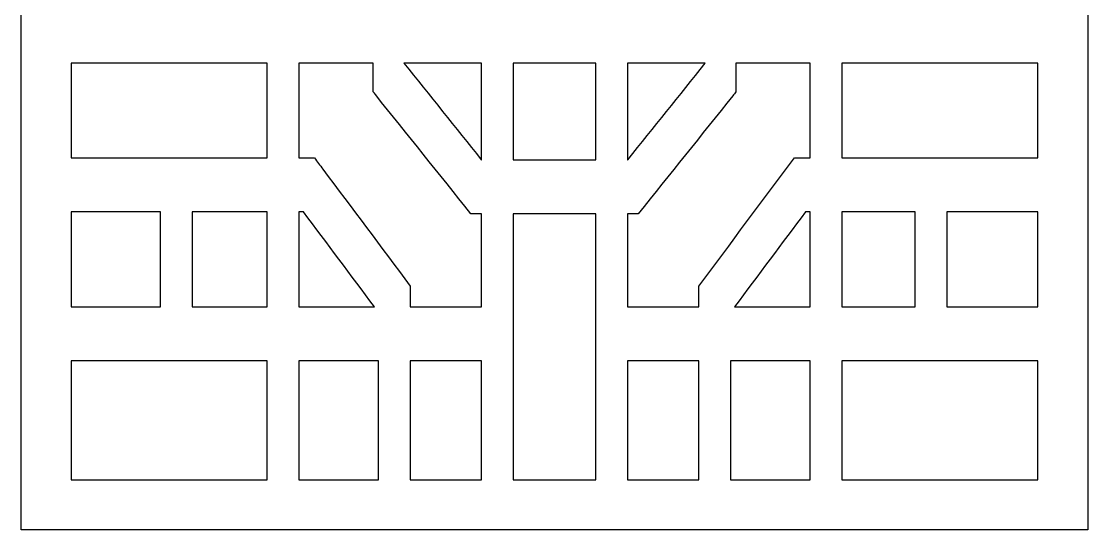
# Model space of a CAD drawing. Header units: centimetres. Extents: x 1.5 to 6.62, y -0.75 to 9.
# Drawn here: x 1.5 to 6.62, y -0.75 to 1.69 of the extents above; entities that cross this region are included whole.
import ezdxf

# ---------------------------------------------------------------- set-up
doc = ezdxf.new("R2010")
doc.units = ezdxf.units.CM
doc.header["$MEASUREMENT"] = 0
doc.layers.add('layer 1', color=7, linetype='Continuous')

msp = doc.modelspace()

# ---------------------------------------------------------------- linework, layer by layer
at = {"layer": 'layer 1', "color": 250}
msp.add_open_spline([(6.62016, 4.11537), (6.62016, 4.11537), (6.62016, 4.13556), (6.62016, 4.13556), (6.62016, 4.13556), (6.62016, 4.13556), (6.62016, 9.00077), (6.62016, 9.00077), (6.62016, 9.00077), (4.91361, 9.00077), (3.20707, 9.00077), (1.50051, 9.00077), (1.50051, 9.00077), (1.50051, 9.00077), (1.50051, 4.13556), (1.50051, 4.13556), (1.50051, 4.13556), (1.50051, 4.13556), (1.50051, 4.11537), (1.50051, 4.11537), (1.50051, 4.11537), (1.50051, 4.11537), (1.50051, -0.74983), (1.50051, -0.74983), (1.50051, -0.74983), (3.20707, -0.74983), (4.91361, -0.74983), (6.62016, -0.74983), (6.62016, -0.74983), (6.62016, -0.74983), (6.62016, 4.11537), (6.62016, 4.11537)], degree=3, knots=[0, 0, 0, 0, 0.1111111, 0.1111111, 0.1111111, 0.1111111, 0.2222222, 0.2222222, 0.2222222, 0.2222222, 0.3333333, 0.3333333, 0.3333333, 0.3333333, 0.4444444, 0.4444444, 0.4444444, 0.4444444, 0.5555556, 0.5555556, 0.5555556, 0.5555556, 0.6666667, 0.6666667, 0.6666667, 0.6666667, 0.7777778, 0.7777778, 0.7777778, 0.7777778, 1, 1, 1, 1], dxfattribs=at)
at = {"layer": 'layer 1', "color": 7}
for points, knots in [([(1.74004, 1.0371), (1.74004, 1.18898), (1.74004, 1.34086), (1.74004, 1.49273), (1.74004, 1.49273), (2.05365, 1.49273), (2.36727, 1.49273), (2.68088, 1.49273), (2.68088, 1.49273), (2.68088, 1.34086), (2.68088, 1.18898), (2.68088, 1.0371), (2.68088, 1.0371), (2.36727, 1.0371), (2.05365, 1.0371), (1.74004, 1.0371)], [0, 0, 0, 0, 0.2, 0.2, 0.2, 0.2, 0.4, 0.4, 0.4, 0.4, 0.6, 0.6, 0.6, 0.6, 1, 1, 1, 1]), ([(2.83326, 1.0371), (2.83326, 1.18898), (2.83326, 1.34086), (2.83326, 1.49273), (2.83326, 1.49273), (2.95197, 1.49273), (3.07067, 1.49273), (3.18936, 1.49273), (3.18936, 1.49273), (3.18936, 1.45099), (3.18936, 1.40924), (3.18936, 1.3675), (3.18936, 1.3675), (3.18936, 1.36339), (3.18936, 1.35927), (3.18936, 1.35516), (3.18936, 1.35516), (3.19352, 1.34996), (3.19768, 1.34477), (3.20184, 1.33957), (3.20184, 1.33957), (3.35421, 1.14934), (3.50658, 0.9591), (3.65894, 0.76886), (3.65894, 0.76886), (3.65894, 0.76876), (3.65894, 0.76865), (3.65894, 0.76855), (3.65894, 0.76855), (3.65902, 0.76855), (3.6591, 0.76855), (3.65918, 0.76855), (3.65918, 0.76855), (3.67588, 0.76855), (3.69256, 0.76855), (3.70925, 0.76855), (3.70925, 0.76855), (3.70925, 0.61959), (3.70925, 0.47062), (3.70925, 0.32165), (3.70925, 0.32165), (3.59551, 0.32165), (3.48175, 0.32165), (3.368, 0.32165), (3.368, 0.32165), (3.368, 0.35473), (3.368, 0.38781), (3.368, 0.42089), (3.368, 0.42089), (3.22799, 0.60826), (3.08798, 0.79563), (2.94798, 0.983), (2.94798, 0.983), (2.9345, 1.00103), (2.92102, 1.01907), (2.90755, 1.0371), (2.90755, 1.0371), (2.90382, 1.0371), (2.9001, 1.0371), (2.89637, 1.0371), (2.89637, 1.0371), (2.87533, 1.0371), (2.8543, 1.0371), (2.83326, 1.0371)], [0, 0, 0, 0, 0.0588235, 0.0588235, 0.0588235, 0.0588235, 0.1176471, 0.1176471, 0.1176471, 0.1176471, 0.1764706, 0.1764706, 0.1764706, 0.1764706, 0.2352941, 0.2352941, 0.2352941, 0.2352941, 0.2941176, 0.2941176, 0.2941176, 0.2941176, 0.3529412, 0.3529412, 0.3529412, 0.3529412, 0.4117647, 0.4117647, 0.4117647, 0.4117647, 0.4705882, 0.4705882, 0.4705882, 0.4705882, 0.5294118, 0.5294118, 0.5294118, 0.5294118, 0.5882353, 0.5882353, 0.5882353, 0.5882353, 0.6470588, 0.6470588, 0.6470588, 0.6470588, 0.7058824, 0.7058824, 0.7058824, 0.7058824, 0.7647059, 0.7647059, 0.7647059, 0.7647059, 0.8235294, 0.8235294, 0.8235294, 0.8235294, 0.8823529, 0.8823529, 0.8823529, 0.8823529, 1, 1, 1, 1]), ([(3.70925, 1.49273), (3.70925, 1.33795), (3.70925, 1.18316), (3.70925, 1.02838), (3.70925, 1.02838), (3.70917, 1.02838), (3.70909, 1.02838), (3.70901, 1.02838), (3.70901, 1.02838), (3.58504, 1.18316), (3.46107, 1.33795), (3.33711, 1.49273), (3.33711, 1.49273), (3.46115, 1.49273), (3.58521, 1.49273), (3.70925, 1.49273)], [0, 0, 0, 0, 0.2, 0.2, 0.2, 0.2, 0.4, 0.4, 0.4, 0.4, 0.6, 0.6, 0.6, 0.6, 1, 1, 1, 1]), ([(4.25908, 1.49273), (4.25908, 1.33795), (4.25908, 1.18316), (4.25908, 1.02838), (4.25908, 1.02838), (4.1266, 1.02838), (3.99412, 1.02838), (3.86164, 1.02838), (3.86164, 1.02838), (3.86164, 1.18316), (3.86164, 1.33795), (3.86164, 1.49273), (3.86164, 1.49273), (3.99412, 1.49273), (4.1266, 1.49273), (4.25908, 1.49273)], [0, 0, 0, 0, 0.2, 0.2, 0.2, 0.2, 0.4, 0.4, 0.4, 0.4, 0.6, 0.6, 0.6, 0.6, 1, 1, 1, 1]), ([(4.91657, 1.33539), (4.92148, 1.34153), (4.9264, 1.34767), (4.93131, 1.35382), (4.93131, 1.35382), (4.93131, 1.40012), (4.93131, 1.44643), (4.93131, 1.49273), (4.93131, 1.49273), (5.05002, 1.49273), (5.16871, 1.49273), (5.28742, 1.49273), (5.28742, 1.49273), (5.28742, 1.34086), (5.28742, 1.18898), (5.28742, 1.0371), (5.28742, 1.0371), (5.26265, 1.0371), (5.2379, 1.0371), (5.21313, 1.0371), (5.21313, 1.0371), (5.05965, 0.8317), (4.90616, 0.62629), (4.75268, 0.42089), (4.75268, 0.42089), (4.75268, 0.38781), (4.75268, 0.35473), (4.75268, 0.32165), (4.75268, 0.32165), (4.63894, 0.32165), (4.5252, 0.32165), (4.41146, 0.32165), (4.41146, 0.32165), (4.41146, 0.47062), (4.41146, 0.61959), (4.41146, 0.76855), (4.41146, 0.76855), (4.4285, 0.76855), (4.44553, 0.76855), (4.46257, 0.76855), (4.46257, 0.76855), (4.6139, 0.9575), (4.76523, 1.14645), (4.91657, 1.33539)], [0, 0, 0, 0, 0.0833333, 0.0833333, 0.0833333, 0.0833333, 0.1666667, 0.1666667, 0.1666667, 0.1666667, 0.25, 0.25, 0.25, 0.25, 0.3333333, 0.3333333, 0.3333333, 0.3333333, 0.4166667, 0.4166667, 0.4166667, 0.4166667, 0.5, 0.5, 0.5, 0.5, 0.5833333, 0.5833333, 0.5833333, 0.5833333, 0.6666667, 0.6666667, 0.6666667, 0.6666667, 0.75, 0.75, 0.75, 0.75, 0.8333333, 0.8333333, 0.8333333, 0.8333333, 1, 1, 1, 1]), ([(4.78361, 1.49273), (4.78361, 1.49229), (4.78361, 1.49187), (4.78361, 1.49143), (4.78361, 1.49143), (4.65999, 1.33708), (4.53637, 1.18272), (4.41274, 1.02838), (4.41274, 1.02838), (4.41232, 1.02838), (4.41189, 1.02838), (4.41146, 1.02838), (4.41146, 1.02838), (4.41146, 1.18316), (4.41146, 1.33795), (4.41146, 1.49273), (4.41146, 1.49273), (4.53552, 1.49273), (4.65956, 1.49273), (4.78361, 1.49273)], [0, 0, 0, 0, 0.1666667, 0.1666667, 0.1666667, 0.1666667, 0.3333333, 0.3333333, 0.3333333, 0.3333333, 0.5, 0.5, 0.5, 0.5, 0.6666667, 0.6666667, 0.6666667, 0.6666667, 1, 1, 1, 1]), ([(6.38065, 1.49273), (6.38065, 1.34086), (6.38065, 1.18898), (6.38065, 1.0371), (6.38065, 1.0371), (6.06703, 1.0371), (5.75341, 1.0371), (5.43979, 1.0371), (5.43979, 1.0371), (5.43979, 1.18898), (5.43979, 1.34086), (5.43979, 1.49273), (5.43979, 1.49273), (5.75341, 1.49273), (6.06703, 1.49273), (6.38065, 1.49273)], [0, 0, 0, 0, 0.2, 0.2, 0.2, 0.2, 0.4, 0.4, 0.4, 0.4, 0.6, 0.6, 0.6, 0.6, 1, 1, 1, 1]), ([(1.74004, 0.32165), (1.74004, 0.47352), (1.74004, 0.6254), (1.74004, 0.77727), (1.74004, 0.77727), (1.88287, 0.77727), (2.02571, 0.77727), (2.16855, 0.77727), (2.16855, 0.77727), (2.16855, 0.6254), (2.16855, 0.47352), (2.16855, 0.32165), (2.16855, 0.32165), (2.02571, 0.32165), (1.88287, 0.32165), (1.74004, 0.32165)], [0, 0, 0, 0, 0.2, 0.2, 0.2, 0.2, 0.4, 0.4, 0.4, 0.4, 0.6, 0.6, 0.6, 0.6, 1, 1, 1, 1]), ([(2.68088, 0.77727), (2.68088, 0.6254), (2.68088, 0.47352), (2.68088, 0.32165), (2.68088, 0.32165), (2.5609, 0.32165), (2.44091, 0.32165), (2.32093, 0.32165), (2.32093, 0.32165), (2.32093, 0.47352), (2.32093, 0.6254), (2.32093, 0.77727), (2.32093, 0.77727), (2.44091, 0.77727), (2.5609, 0.77727), (2.68088, 0.77727)], [0, 0, 0, 0, 0.2, 0.2, 0.2, 0.2, 0.4, 0.4, 0.4, 0.4, 0.6, 0.6, 0.6, 0.6, 1, 1, 1, 1]), ([(2.83326, 0.32165), (2.83326, 0.47352), (2.83326, 0.6254), (2.83326, 0.77727), (2.83326, 0.77727), (2.84063, 0.77727), (2.84798, 0.77727), (2.85534, 0.77727), (2.85534, 0.77727), (2.96883, 0.6254), (3.08231, 0.47352), (3.1958, 0.32165), (3.1958, 0.32165), (3.07496, 0.32165), (2.95411, 0.32165), (2.83326, 0.32165)], [0, 0, 0, 0, 0.2, 0.2, 0.2, 0.2, 0.4, 0.4, 0.4, 0.4, 0.6, 0.6, 0.6, 0.6, 1, 1, 1, 1]), ([(4.25908, -0.51031), (4.1266, -0.51031), (3.99412, -0.51031), (3.86164, -0.51031), (3.86164, -0.51031), (3.86164, -0.08403), (3.86164, 0.34226), (3.86164, 0.76855), (3.86164, 0.76855), (3.99412, 0.76855), (4.1266, 0.76855), (4.25908, 0.76855), (4.25908, 0.76855), (4.25908, 0.34226), (4.25908, -0.08403), (4.25908, -0.51031)], [0, 0, 0, 0, 0.2, 0.2, 0.2, 0.2, 0.4, 0.4, 0.4, 0.4, 0.6, 0.6, 0.6, 0.6, 1, 1, 1, 1]), ([(5.28742, 0.77727), (5.28742, 0.6254), (5.28742, 0.47352), (5.28742, 0.32165), (5.28742, 0.32165), (5.16657, 0.32165), (5.04572, 0.32165), (4.92488, 0.32165), (4.92488, 0.32165), (5.03837, 0.47352), (5.15185, 0.6254), (5.26534, 0.77727), (5.26534, 0.77727), (5.27269, 0.77727), (5.28006, 0.77727), (5.28742, 0.77727)], [0, 0, 0, 0, 0.2, 0.2, 0.2, 0.2, 0.4, 0.4, 0.4, 0.4, 0.6, 0.6, 0.6, 0.6, 1, 1, 1, 1]), ([(5.43979, 0.32165), (5.43979, 0.47352), (5.43979, 0.6254), (5.43979, 0.77727), (5.43979, 0.77727), (5.55702, 0.77727), (5.67423, 0.77727), (5.79145, 0.77727), (5.79145, 0.77727), (5.79145, 0.6254), (5.79145, 0.47352), (5.79145, 0.32165), (5.79145, 0.32165), (5.67423, 0.32165), (5.55702, 0.32165), (5.43979, 0.32165)], [0, 0, 0, 0, 0.2, 0.2, 0.2, 0.2, 0.4, 0.4, 0.4, 0.4, 0.6, 0.6, 0.6, 0.6, 1, 1, 1, 1]), ([(6.38065, 0.77727), (6.38065, 0.6254), (6.38065, 0.47352), (6.38065, 0.32165), (6.38065, 0.32165), (6.23505, 0.32165), (6.08944, 0.32165), (5.94383, 0.32165), (5.94383, 0.32165), (5.94383, 0.47352), (5.94383, 0.6254), (5.94383, 0.77727), (5.94383, 0.77727), (6.08944, 0.77727), (6.23505, 0.77727), (6.38065, 0.77727)], [0, 0, 0, 0, 0.2, 0.2, 0.2, 0.2, 0.4, 0.4, 0.4, 0.4, 0.6, 0.6, 0.6, 0.6, 1, 1, 1, 1]), ([(2.68088, -0.51031), (2.36727, -0.51031), (2.05365, -0.51031), (1.74004, -0.51031), (1.74004, -0.51031), (1.74004, -0.3196), (1.74004, -0.12889), (1.74004, 0.06182), (1.74004, 0.06182), (2.05365, 0.06182), (2.36727, 0.06182), (2.68088, 0.06182), (2.68088, 0.06182), (2.68088, -0.12889), (2.68088, -0.3196), (2.68088, -0.51031)], [0, 0, 0, 0, 0.2, 0.2, 0.2, 0.2, 0.4, 0.4, 0.4, 0.4, 0.6, 0.6, 0.6, 0.6, 1, 1, 1, 1]), ([(3.21562, -0.51031), (3.08817, -0.51031), (2.96072, -0.51031), (2.83326, -0.51031), (2.83326, -0.51031), (2.83326, -0.3196), (2.83326, -0.12889), (2.83326, 0.06182), (2.83326, 0.06182), (2.96072, 0.06182), (3.08817, 0.06182), (3.21562, 0.06182), (3.21562, 0.06182), (3.21562, -0.12889), (3.21562, -0.3196), (3.21562, -0.51031)], [0, 0, 0, 0, 0.2, 0.2, 0.2, 0.2, 0.4, 0.4, 0.4, 0.4, 0.6, 0.6, 0.6, 0.6, 1, 1, 1, 1]), ([(3.70925, -0.51031), (3.59551, -0.51031), (3.48175, -0.51031), (3.368, -0.51031), (3.368, -0.51031), (3.368, -0.3196), (3.368, -0.12889), (3.368, 0.06182), (3.368, 0.06182), (3.48175, 0.06182), (3.59551, 0.06182), (3.70925, 0.06182), (3.70925, 0.06182), (3.70925, -0.12889), (3.70925, -0.3196), (3.70925, -0.51031)], [0, 0, 0, 0, 0.2, 0.2, 0.2, 0.2, 0.4, 0.4, 0.4, 0.4, 0.6, 0.6, 0.6, 0.6, 1, 1, 1, 1]), ([(4.75268, -0.51031), (4.63894, -0.51031), (4.5252, -0.51031), (4.41146, -0.51031), (4.41146, -0.51031), (4.41146, -0.3196), (4.41146, -0.12889), (4.41146, 0.06182), (4.41146, 0.06182), (4.5252, 0.06182), (4.63894, 0.06182), (4.75268, 0.06182), (4.75268, 0.06182), (4.75268, -0.12889), (4.75268, -0.3196), (4.75268, -0.51031)], [0, 0, 0, 0, 0.2, 0.2, 0.2, 0.2, 0.4, 0.4, 0.4, 0.4, 0.6, 0.6, 0.6, 0.6, 1, 1, 1, 1]), ([(5.28742, -0.51031), (5.15997, -0.51031), (5.03252, -0.51031), (4.90506, -0.51031), (4.90506, -0.51031), (4.90506, -0.3196), (4.90506, -0.12889), (4.90506, 0.06182), (4.90506, 0.06182), (5.03252, 0.06182), (5.15997, 0.06182), (5.28742, 0.06182), (5.28742, 0.06182), (5.28742, -0.12889), (5.28742, -0.3196), (5.28742, -0.51031)], [0, 0, 0, 0, 0.2, 0.2, 0.2, 0.2, 0.4, 0.4, 0.4, 0.4, 0.6, 0.6, 0.6, 0.6, 1, 1, 1, 1]), ([(6.38065, 0.06182), (6.38065, -0.12889), (6.38065, -0.3196), (6.38065, -0.51031), (6.38065, -0.51031), (6.06703, -0.51031), (5.75341, -0.51031), (5.43979, -0.51031), (5.43979, -0.51031), (5.43979, -0.3196), (5.43979, -0.12889), (5.43979, 0.06182), (5.43979, 0.06182), (5.75341, 0.06182), (6.06703, 0.06182), (6.38065, 0.06182)], [0, 0, 0, 0, 0.2, 0.2, 0.2, 0.2, 0.4, 0.4, 0.4, 0.4, 0.6, 0.6, 0.6, 0.6, 1, 1, 1, 1])]:
    msp.add_open_spline(points, degree=3, knots=knots, dxfattribs=at)

doc.saveas('drawing.dxf')
